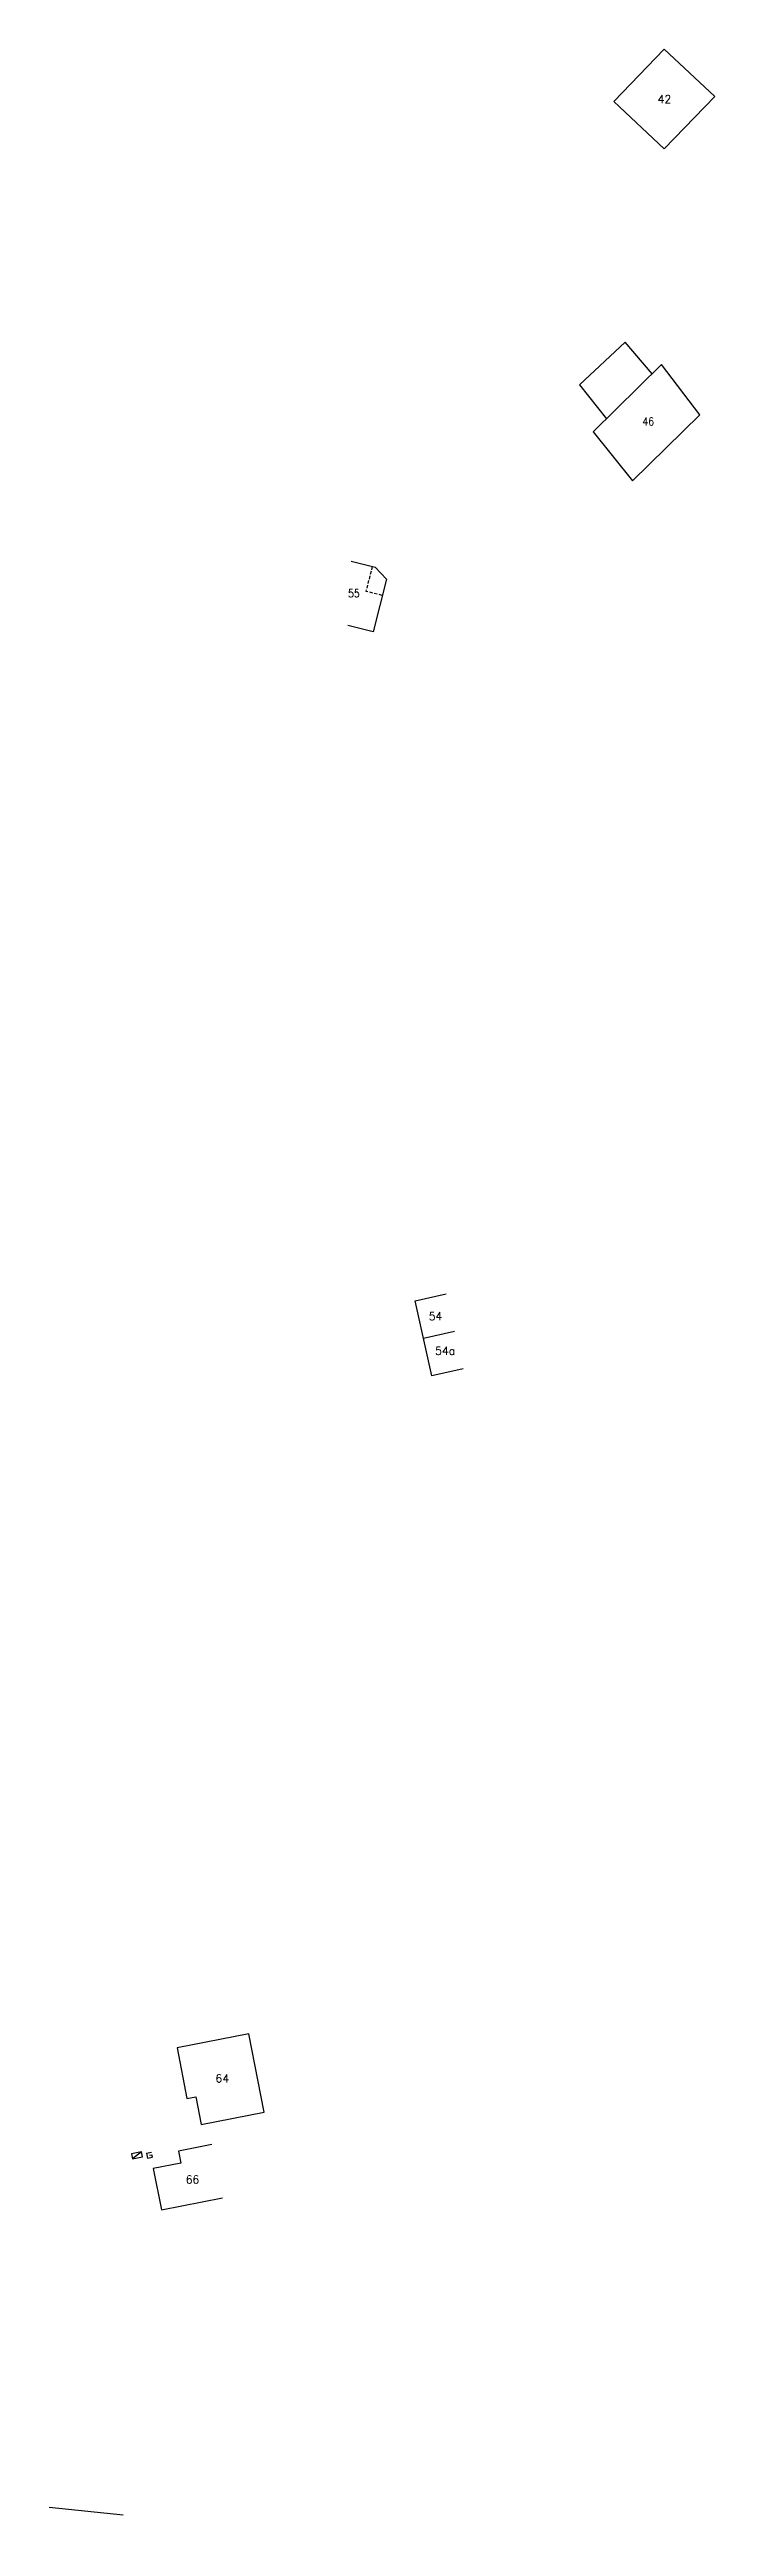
# Model space of a CAD drawing. Header units: millimetres. Extents: x 254174 to 254994, y 44076 to 44871.
# Drawn here: x 254195.9 to 254300, y 44485.4 to 44870.6 of the extents above; entities that cross this region are included whole.
import ezdxf

# ---------------------------------------------------------------- set-up
doc = ezdxf.new("R2010")
doc.units = ezdxf.units.MM
doc.linetypes.add('DASHED', pattern=[0.75, 0.5, -0.25])
doc.layers.get('0').update_dxf_attribs({"linetype": 'CONTINUOUS'})
for name, color, linetype in [('W0100', 7, 'CONTINUOUS'), ('W0101', 7, 'CONTINUOUS'), ('W0432', 7, 'CONTINUOUS'), ('W0991', 7, 'CONTINUOUS')]:
    doc.layers.add(name, color=color, linetype=linetype)
doc.styles.get("Standard").update_dxf_attribs({"font": 'romans.shx', "width": 0.85})

# ---------------------------------------------------------------- blocks, each defined once
blk = doc.blocks.new('*U12')
at = {"flags": 128}
for points in [[(0.8, 0.8), (-0.8, 0.8)], [(-0.8, 0.8), (-0.8, 0)], [(0.8, 0.8), (-0.8, 0)], [(-0.8, 0), (0.8, 0)], [(0.8, 0), (0.8, 0.8)], [(1.51, 0.46), (2.31, 0.46)], [(1.51, 0.46), (1.51, -0.34)], [(1.91, 0.06), (2.31, 0.06)], [(2.31, -0.34), (2.31, 0.06)], [(1.51, -0.34), (2.31, -0.34)]]:
    blk.add_lwpolyline(points, dxfattribs=at)

msp = doc.modelspace()

# ---------------------------------------------------------------- linework, layer by layer
at = {"layer": 'W0100', "color": 252}
msp.add_lwpolyline([(254290.21, 44819.85), (254285.99, 44824.83), (254278.86, 44818.14), (254283.1, 44812.84)], dxfattribs=at)
msp.add_lwpolyline([(254297.66, 44813.47), (254291.7, 44821.32), (254281.02, 44810.8), (254287.18, 44803.16)], close=True, dxfattribs=at)
at = {"layer": 'W0100', "color": 252, "flags": 128}
msp.add_lwpolyline([(254243.14, 44790.59), (254246.89, 44789.64), (254248.68, 44787.81), (254246.59, 44779.57), (254242.64, 44780.57)], dxfattribs=at)
at = {"layer": 'W0100', "color": 252, "linetype": 'DASHED', "flags": 128}
msp.add_lwpolyline([(254246.44, 44789.75), (254245.47, 44785.92), (254248.03, 44785.28)], dxfattribs=at)
at = {"layer": 'W0101', "color": 252}
for points in [[(254284.21, 44862.42), (254292.12, 44870.57), (254300.02, 44863.2), (254292.13, 44855.03), (254284.21, 44862.42)], [(254260.65, 44664.41), (254255.77, 44663.31), (254253.14, 44675.02), (254258.02, 44676.12)], [(254259.33, 44670.26), (254254.45, 44669.17)], [(254221.37, 44543.22), (254216.14, 44542.19), (254216.51, 44540.33), (254212.19, 44539.48), (254213.47, 44533), (254223.02, 44534.89)], [(254195.93, 44486.55), (254207.48, 44485.39)]]:
    msp.add_lwpolyline(points, dxfattribs=at)
at = {"layer": 'W0101', "color": 252, "flags": 128}
msp.add_lwpolyline([(254227.12, 44560.53), (254215.91, 44558.32), (254217.47, 44550.41), (254218.85, 44550.68), (254219.7, 44546.36), (254229.53, 44548.3), (254227.12, 44560.53)], dxfattribs=at)

# ---------------------------------------------------------------- block references
at = {"layer": 'W0432', "rotation": 11.16488017505159}
msp.add_blockref('*U12', (254209.73, 44541.13), dxfattribs=at)

# ---------------------------------------------------------------- texts
at = {"layer": 'W0991', "color": 252}
for s, p in [('42', (254291.08, 44862.16)), ('54', (254255.27, 44672)), ('54a', (254256.27, 44666.6)), ('64', (254221.93, 44552.94)), ('66', (254217.26, 44537.14))]:
    msp.add_text(s, height=1.25, dxfattribs=at).set_placement(p)
at = {"layer": 'W0991', "color": 252, "width": 0.85}
for s, p in [('46', (254288.71, 44811.81)), ('55', (254242.67, 44784.95))]:
    msp.add_text(s, height=1.25, dxfattribs=at).set_placement(p)

doc.saveas('drawing.dxf')
